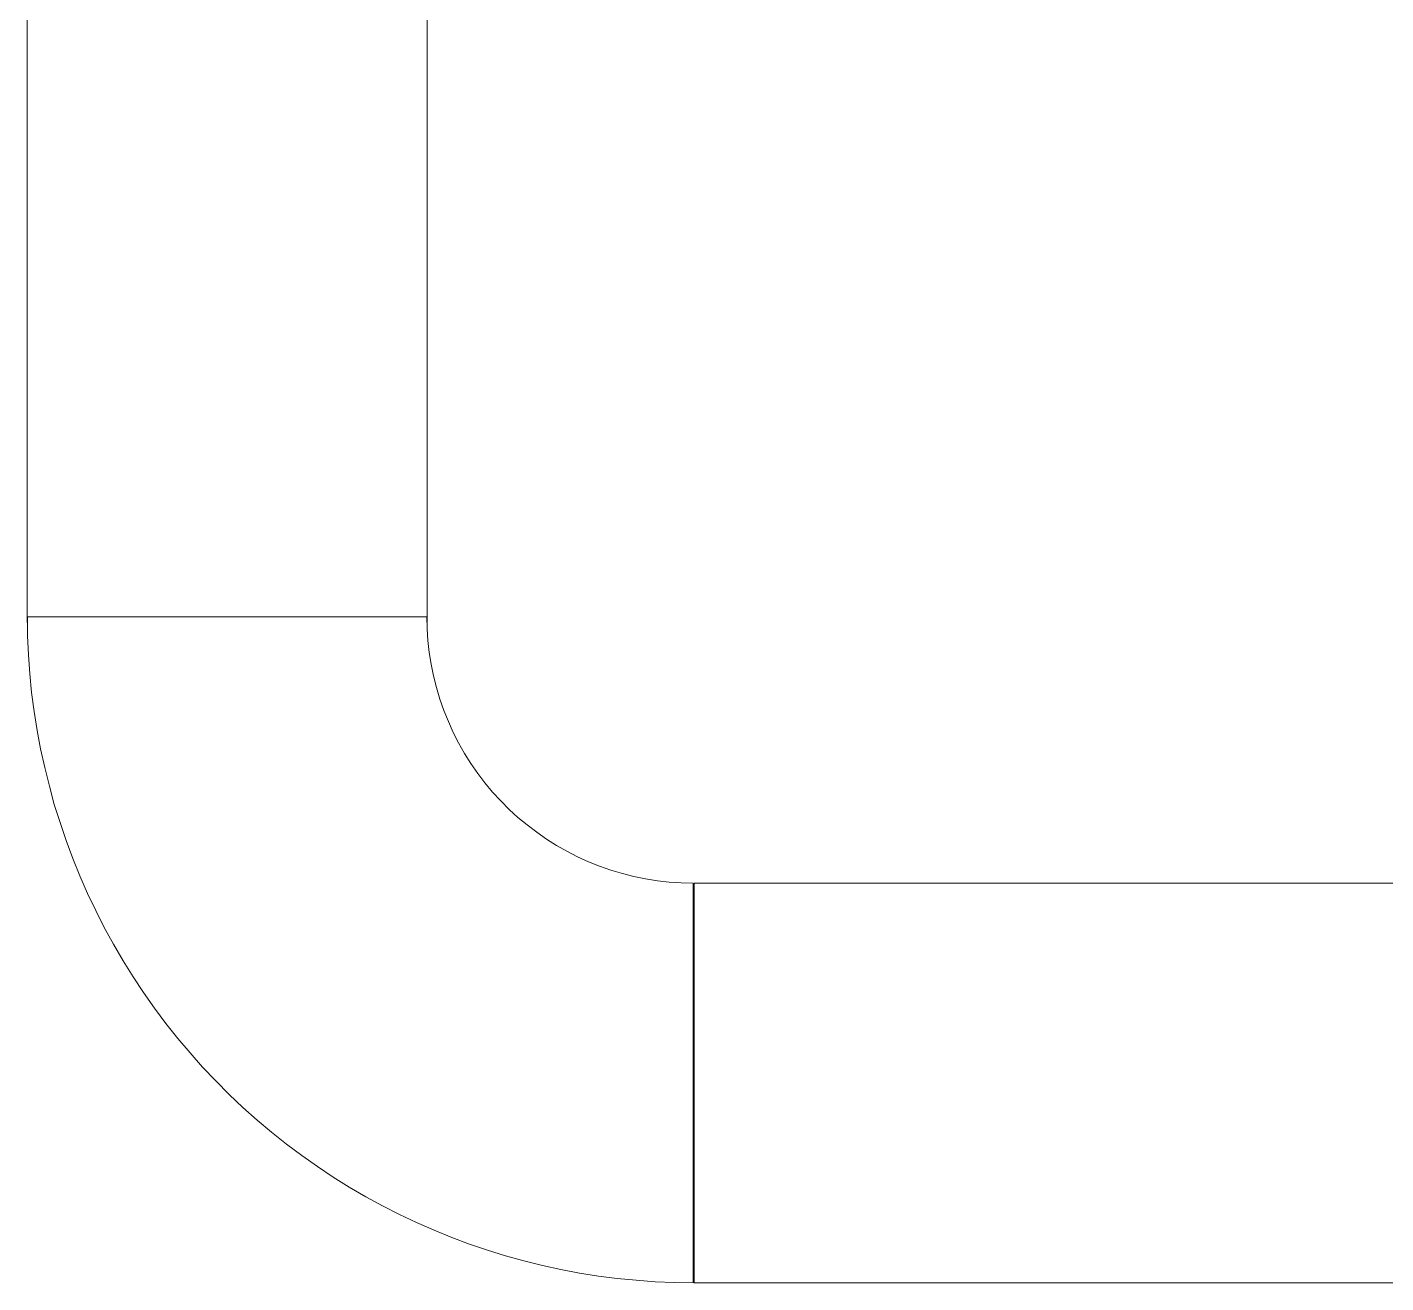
# Model space of a CAD drawing. Extents: x -57174 to 10055, y -18330 to 89882.
# Drawn here: x -32742 to -31723, y 67890 to 68833 of the extents above; entities that cross this region are included whole.
import ezdxf

# ---------------------------------------------------------------- set-up
doc = ezdxf.new("R2010")
doc.units = 0
doc.header["$LTSCALE"] = 50
doc.header["$MEASUREMENT"] = 0
doc.layers.add('SUPPLY', color=6, linetype='CONTINUOUS')

msp = doc.modelspace()

# ---------------------------------------------------------------- linework, layer by layer
at = {"layer": 'SUPPLY', "lineweight": 0}
for p, q in [((-32742.3, 68385.8), (-32742.3, 69416.7)), ((-32442.3, 68385.8), (-32442.3, 69416.7))]:
    msp.add_line(p, q, dxfattribs=at)
at = {"layer": 'SUPPLY', "lineweight": 0, "elevation": 3518.1, "flags": 128}
msp.add_lwpolyline([(-32242.5, 67890.1), (-32256.8, 67890.3), (-32271.1, 67890.9), (-32285.3, 67892), (-32299.5, 67893.4), (-32313.7, 67895.2), (-32327.8, 67897.4), (-32341.8, 67900.1), (-32355.7, 67903.1), (-32369.6, 67906.6), (-32383.3, 67910.4), (-32396.9, 67914.6), (-32410.5, 67919.2), (-32423.8, 67924.2), (-32437, 67929.6), (-32450.1, 67935.3), (-32463, 67941.4), (-32475.7, 67947.9), (-32488.3, 67954.7), (-32500.6, 67961.9), (-32512.7, 67969.5), (-32524.6, 67977.4), (-32536.2, 67985.6), (-32547.7, 67994.1), (-32558.9, 68003.1), (-32569.7, 68012.2), (-32580.4, 68021.7), (-32590.8, 68031.5), (-32600.9, 68041.6), (-32610.7, 68052), (-32620.1, 68062.7), (-32629.3, 68073.6), (-32638.2, 68084.8), (-32646.8, 68096.2), (-32655, 68107.9), (-32662.9, 68119.8), (-32670.4, 68131.9), (-32677.6, 68144.2), (-32684.5, 68156.8), (-32690.9, 68169.5), (-32697, 68182.4), (-32702.8, 68195.5), (-32708.2, 68208.7), (-32713.1, 68222.1), (-32717.7, 68235.6), (-32722, 68249.2), (-32725.7, 68263), (-32729.2, 68276.9), (-32732.3, 68290.8), (-32734.9, 68304.8), (-32737.1, 68318.9), (-32739, 68333.1), (-32740.3, 68347.3), (-32741.4, 68361.5), (-32742, 68375.8), (-32742.2, 68390.1), (-32442.4, 68390.1), (-32442.2, 68381.1), (-32441.6, 68372.2), (-32440.6, 68363.3), (-32439.2, 68354.4), (-32437.4, 68345.6), (-32435.2, 68336.9), (-32432.6, 68328.3), (-32429.7, 68319.8), (-32426.3, 68311.5), (-32422.6, 68303.3), (-32418.6, 68295.3), (-32414.1, 68287.5), (-32409.3, 68279.9), (-32404.2, 68272.5), (-32398.8, 68265.4), (-32393.1, 68258.5), (-32387, 68251.9), (-32380.7, 68245.5), (-32374.1, 68239.5), (-32367.2, 68233.8), (-32360, 68228.3), (-32352.6, 68223.2), (-32345.1, 68218.4), (-32337.3, 68214), (-32329.3, 68209.9), (-32321.1, 68206.2), (-32312.8, 68202.9), (-32304.3, 68199.9), (-32295.7, 68197.3), (-32287, 68195.1), (-32278.3, 68193.3), (-32269.4, 68191.9), (-32260.5, 68190.9), (-32251.5, 68190.3), (-32242.5, 68190.1)], close=True, dxfattribs=at)
at = {"layer": 'SUPPLY', "lineweight": 0, "elevation": 3503.5, "flags": 128}
msp.add_lwpolyline([(-31036.7, 68190.1), (-32241.9, 68190.1), (-32241.9, 67890.1), (-31036.7, 67890.1), (-31036.7, 68190.1)], dxfattribs=at)

doc.saveas('drawing.dxf')
